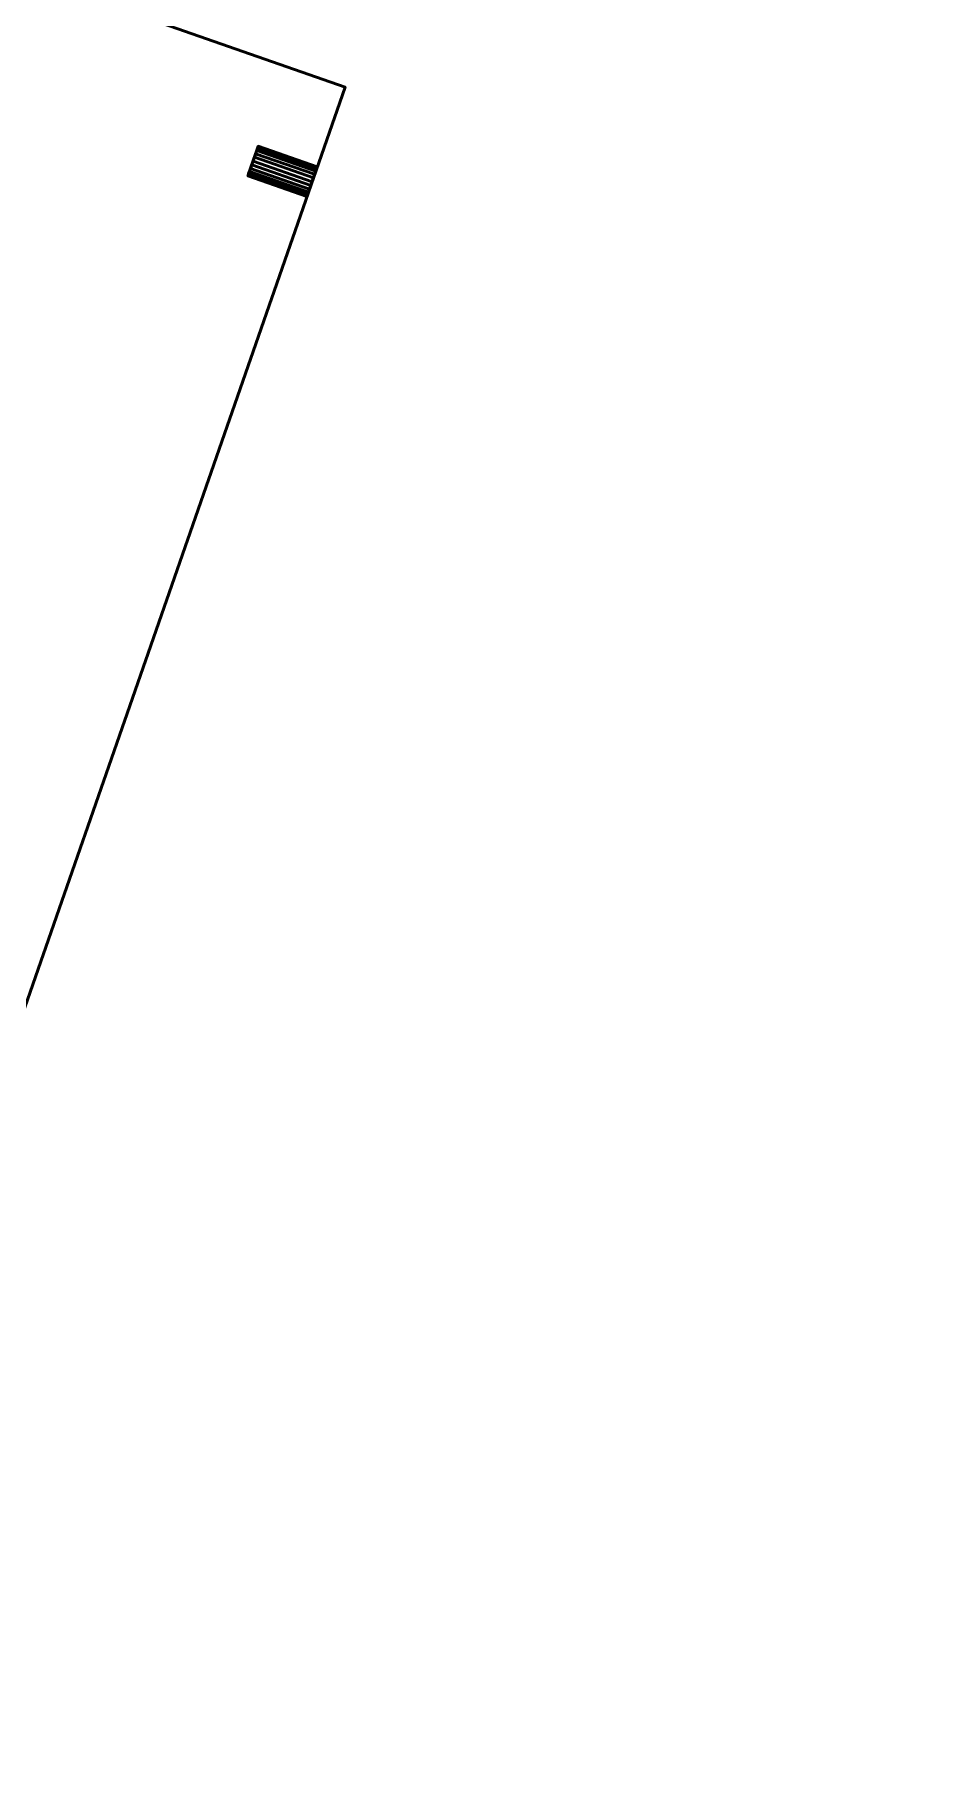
# Model space of a CAD drawing. Header units: inches. Extents: x -1654 to 1344, y -1538 to 36.
# Drawn here: x -453.68 to -439.35, y -406.15 to -378.58 of the extents above; entities that cross this region are included whole.
import ezdxf

# ---------------------------------------------------------------- set-up
doc = ezdxf.new("R2010")
doc.units = ezdxf.units.IN
doc.header["$MEASUREMENT"] = 0
for name, color, linetype, lineweight in [('M-EQPT', 2, 'Continuous', 50), ('M-HVAC-DUCT-RA', 1, 'Continuous', 50), ('M-HVAC-DUCT-SA', 1, 'Continuous', 50)]:
    doc.layers.add(name, color=color, linetype=linetype, lineweight=lineweight)

# ---------------------------------------------------------------- blocks, each defined once
blk = doc.blocks.new('Heat Pump - Horizontal - Water Source - Heat Pump 5 Ton Horizontal-947386-_3D_')
at = {"layer": 'M-EQPT'}
mesh = blk.add_polyface(dxfattribs=at)
corners = [(35.6, 12.699, 10.65), (-35.6, 12.699, 10.65), (-35.6, -12.699, 10.65), (35.6, -12.699, 10.65)]
mesh.append_faces([[corners[k] for k in face] for face in [(3, 0, 1, 2)]])
mesh = blk.add_polyface(dxfattribs=at)
corners = [(35.6, 12.699, -10.65), (35.6, -12.699, -10.65), (-35.6, -12.699, -10.65), (-35.6, 12.699, -10.65)]
mesh.append_faces([[corners[k] for k in face] for face in [(0, 1, 2, 3)]])
mesh = blk.add_polyface(dxfattribs=at)
corners = [(35.6, 12.699, 10.65), (35.6, 12.699, -10.65), (-35.6, 12.699, -10.65), (-35.6, 12.699, 10.65)]
mesh.append_faces([[corners[k] for k in face] for face in [(2, 3, 0, 1)]])
mesh = blk.add_polyface(dxfattribs=at)
corners = [(35.6, -12.699, 10.65), (35.6, -12.699, -10.65), (35.6, 12.699, -10.65), (35.6, 12.699, 10.65)]
mesh.append_faces([[corners[k] for k in face] for face in [(2, 3, 0, 1)]])
mesh = blk.add_polyface(dxfattribs=at)
corners = [(34.6, 11.349, 3.969), (34.6, 11.341, 3.905), (34.6, 11.316, 3.844), (34.6, 11.276, 3.793), (34.6, 11.224, 3.753), (34.6, 11.164, 3.728), (34.6, 11.099, 3.719), (34.6, 11.035, 3.728), (34.6, 10.974, 3.753), (34.6, 10.922, 3.793), (34.6, 10.883, 3.844), (34.6, 10.858, 3.905), (34.6, 10.849, 3.969), (34.6, 10.858, 4.034), (34.6, 10.883, 4.094), (34.6, 10.922, 4.146), (34.6, 10.974, 4.186), (34.6, 11.035, 4.211), (34.6, 11.099, 4.219), (34.6, 11.164, 4.211), (34.6, 11.224, 4.186), (34.6, 11.276, 4.146), (34.6, 11.316, 4.094), (34.6, 11.341, 4.034)]
mesh.append_faces([[corners[k] for k in face] for face in [(8, 6, 7)]], dxfattribs={"vtx0": -1})
mesh.append_faces([[corners[k] for k in face] for face in [(14, 17, 11, 13)]], dxfattribs={"vtx0": -1, "vtx1": -1, "vtx2": -1})
mesh.append_faces([[corners[k] for k in face] for face in [(11, 17, 2, 6)]], dxfattribs={"vtx0": -1, "vtx1": -1, "vtx2": -1, "vtx3": -1})
mesh.append_faces([[corners[k] for k in face] for face in [(6, 2, 3, 5)]], dxfattribs={"vtx0": -1, "vtx2": -1})
mesh.append_faces([[corners[k] for k in face] for face in [(8, 10, 11, 6)]], dxfattribs={"vtx0": -1, "vtx2": -1, "vtx3": -1})
mesh.append_faces([[corners[k] for k in face] for face in [(20, 21, 18, 19), (9, 10, 8), (4, 5, 3), (12, 13, 11)]], dxfattribs={"vtx1": -1})
mesh.append_faces([[corners[k] for k in face] for face in [(17, 18, 21, 2)]], dxfattribs={"vtx1": -1, "vtx2": -1, "vtx3": -1})
mesh.append_faces([[corners[k] for k in face] for face in [(15, 16, 17, 14)]], dxfattribs={"vtx2": -1})
mesh.append_faces([[corners[k] for k in face] for face in [(21, 22, 23, 2)]], dxfattribs={"vtx2": -1, "vtx3": -1})
mesh.append_faces([[corners[k] for k in face] for face in [(23, 0, 1, 2)]], dxfattribs={"vtx3": -1})
mesh = blk.add_polyface(dxfattribs=at)
corners = [(35.6, 10.849, 3.969), (34.6, 10.849, 3.969), (34.6, 10.858, 3.905), (34.6, 10.883, 3.844), (34.6, 10.922, 3.793), (34.6, 10.974, 3.753), (34.6, 11.035, 3.728), (34.6, 11.099, 3.719), (34.6, 11.164, 3.728), (34.6, 11.224, 3.753), (34.6, 11.276, 3.793), (34.6, 11.316, 3.844), (34.6, 11.341, 3.905), (34.6, 11.349, 3.969), (35.6, 11.349, 3.969), (35.6, 11.341, 3.905), (35.6, 11.316, 3.844), (35.6, 11.276, 3.793), (35.6, 11.224, 3.753), (35.6, 11.164, 3.728), (35.6, 11.099, 3.719), (35.6, 11.035, 3.728), (35.6, 10.974, 3.753), (35.6, 10.922, 3.793), (35.6, 10.883, 3.844), (35.6, 10.858, 3.905)]
mesh.append_faces([[corners[k] for k in face] for face in [(15, 12, 13, 14), (2, 25, 0, 1)]], dxfattribs={"vtx0": -1})
mesh.append_faces([[corners[k] for k in face] for face in [(16, 11, 12, 15), (18, 9, 10, 17), (17, 10, 11, 16), (19, 8, 9, 18), (8, 19, 20, 7), (21, 6, 7, 20), (22, 5, 6, 21), (24, 3, 4, 23), (23, 4, 5, 22), (25, 2, 3, 24)]], dxfattribs={"vtx0": -1, "vtx2": -1})
mesh = blk.add_polyface(dxfattribs=at)
corners = [(35.6, 11.349, 3.969), (34.6, 11.349, 3.969), (34.6, 11.341, 4.034), (34.6, 11.316, 4.094), (34.6, 11.276, 4.146), (34.6, 11.224, 4.186), (34.6, 11.164, 4.211), (34.6, 11.099, 4.219), (34.6, 11.035, 4.211), (34.6, 10.974, 4.186), (34.6, 10.922, 4.146), (34.6, 10.883, 4.094), (34.6, 10.858, 4.034), (34.6, 10.849, 3.969), (35.6, 10.849, 3.969), (35.6, 10.858, 4.034), (35.6, 10.883, 4.094), (35.6, 10.922, 4.146), (35.6, 10.974, 4.186), (35.6, 11.035, 4.211), (35.6, 11.099, 4.219), (35.6, 11.164, 4.211), (35.6, 11.224, 4.186), (35.6, 11.276, 4.146), (35.6, 11.316, 4.094), (35.6, 11.341, 4.034)]
mesh.append_faces([[corners[k] for k in face] for face in [(15, 12, 13, 14), (2, 25, 0, 1)]], dxfattribs={"vtx0": -1})
mesh.append_faces([[corners[k] for k in face] for face in [(16, 11, 12, 15), (18, 9, 10, 17), (17, 10, 11, 16), (19, 8, 9, 18), (8, 19, 20, 7), (21, 6, 7, 20), (22, 5, 6, 21), (24, 3, 4, 23), (23, 4, 5, 22), (25, 2, 3, 24)]], dxfattribs={"vtx0": -1, "vtx2": -1})
mesh = blk.add_polyface(dxfattribs=at)
corners = [(34.6, 11.349, 8.033), (34.6, 11.341, 7.969), (34.6, 11.316, 7.908), (34.6, 11.276, 7.857), (34.6, 11.224, 7.817), (34.6, 11.164, 7.792), (34.6, 11.099, 7.783), (34.6, 11.035, 7.792), (34.6, 10.974, 7.817), (34.6, 10.922, 7.857), (34.6, 10.883, 7.908), (34.6, 10.858, 7.969), (34.6, 10.849, 8.033), (34.6, 10.858, 8.098), (34.6, 10.883, 8.158), (34.6, 10.922, 8.21), (34.6, 10.974, 8.25), (34.6, 11.035, 8.275), (34.6, 11.099, 8.283), (34.6, 11.164, 8.275), (34.6, 11.224, 8.25), (34.6, 11.276, 8.21), (34.6, 11.316, 8.158), (34.6, 11.341, 8.098)]
mesh.append_faces([[corners[k] for k in face] for face in [(11, 21, 8, 10), (8, 21, 3, 7)]], dxfattribs={"vtx0": -1, "vtx1": -1, "vtx2": -1})
mesh.append_faces([[corners[k] for k in face] for face in [(11, 14, 20, 21)]], dxfattribs={"vtx0": -1, "vtx1": -1, "vtx3": -1})
mesh.append_faces([[corners[k] for k in face] for face in [(21, 0, 1)]], dxfattribs={"vtx0": -1, "vtx2": -1})
mesh.append_faces([[corners[k] for k in face] for face in [(14, 16, 17, 20)]], dxfattribs={"vtx0": -1, "vtx2": -1, "vtx3": -1})
mesh.append_faces([[corners[k] for k in face] for face in [(15, 16, 14), (13, 14, 11, 12), (9, 10, 8), (6, 7, 5)]], dxfattribs={"vtx1": -1})
mesh.append_faces([[corners[k] for k in face] for face in [(2, 3, 21, 1)]], dxfattribs={"vtx1": -1, "vtx2": -1})
mesh.append_faces([[corners[k] for k in face] for face in [(3, 4, 5, 7)]], dxfattribs={"vtx2": -1, "vtx3": -1})
mesh.append_faces([[corners[k] for k in face] for face in [(17, 18, 19, 20), (21, 22, 23, 0)]], dxfattribs={"vtx3": -1})
mesh = blk.add_polyface(dxfattribs=at)
corners = [(35.6, 10.849, 8.033), (34.6, 10.849, 8.033), (34.6, 10.858, 7.969), (34.6, 10.883, 7.908), (34.6, 10.922, 7.857), (34.6, 10.974, 7.817), (34.6, 11.035, 7.792), (34.6, 11.099, 7.783), (34.6, 11.164, 7.792), (34.6, 11.224, 7.817), (34.6, 11.276, 7.857), (34.6, 11.316, 7.908), (34.6, 11.341, 7.969), (34.6, 11.349, 8.033), (35.6, 11.349, 8.033), (35.6, 11.341, 7.969), (35.6, 11.316, 7.908), (35.6, 11.276, 7.857), (35.6, 11.224, 7.817), (35.6, 11.164, 7.792), (35.6, 11.099, 7.783), (35.6, 11.035, 7.792), (35.6, 10.974, 7.817), (35.6, 10.922, 7.857), (35.6, 10.883, 7.908), (35.6, 10.858, 7.969)]
mesh.append_faces([[corners[k] for k in face] for face in [(15, 12, 13, 14), (2, 25, 0, 1)]], dxfattribs={"vtx0": -1})
mesh.append_faces([[corners[k] for k in face] for face in [(16, 11, 12, 15), (18, 9, 10, 17), (17, 10, 11, 16), (19, 8, 9, 18), (8, 19, 20, 7), (21, 6, 7, 20), (22, 5, 6, 21), (24, 3, 4, 23), (23, 4, 5, 22), (25, 2, 3, 24)]], dxfattribs={"vtx0": -1, "vtx2": -1})
mesh = blk.add_polyface(dxfattribs=at)
corners = [(35.6, 11.349, 8.033), (34.6, 11.349, 8.033), (34.6, 11.341, 8.098), (34.6, 11.316, 8.158), (34.6, 11.276, 8.21), (34.6, 11.224, 8.25), (34.6, 11.164, 8.275), (34.6, 11.099, 8.283), (34.6, 11.035, 8.275), (34.6, 10.974, 8.25), (34.6, 10.922, 8.21), (34.6, 10.883, 8.158), (34.6, 10.858, 8.098), (34.6, 10.849, 8.033), (35.6, 10.849, 8.033), (35.6, 10.858, 8.098), (35.6, 10.883, 8.158), (35.6, 10.922, 8.21), (35.6, 10.974, 8.25), (35.6, 11.035, 8.275), (35.6, 11.099, 8.283), (35.6, 11.164, 8.275), (35.6, 11.224, 8.25), (35.6, 11.276, 8.21), (35.6, 11.316, 8.158), (35.6, 11.341, 8.098)]
mesh.append_faces([[corners[k] for k in face] for face in [(15, 12, 13, 14), (2, 25, 0, 1)]], dxfattribs={"vtx0": -1})
mesh.append_faces([[corners[k] for k in face] for face in [(16, 11, 12, 15), (18, 9, 10, 17), (17, 10, 11, 16), (19, 8, 9, 18), (8, 19, 20, 7), (21, 6, 7, 20), (22, 5, 6, 21), (24, 3, 4, 23), (23, 4, 5, 22), (25, 2, 3, 24)]], dxfattribs={"vtx0": -1, "vtx2": -1})
mesh = blk.add_polyface(dxfattribs=at)
corners = [(35.6, 11.349, 3.969), (35.6, 11.341, 4.034), (35.6, 11.316, 4.094), (35.6, 11.276, 4.146), (35.6, 11.224, 4.186), (35.6, 11.164, 4.211), (35.6, 11.099, 4.219), (35.6, 11.035, 4.211), (35.6, 10.974, 4.186), (35.6, 10.922, 4.146), (35.6, 10.883, 4.094), (35.6, 10.858, 4.034), (35.6, 10.849, 3.969), (35.6, 10.858, 3.905), (35.6, 10.883, 3.844), (35.6, 10.922, 3.793), (35.6, 10.974, 3.753), (35.6, 11.035, 3.728), (35.6, 11.099, 3.719), (35.6, 11.164, 3.728), (35.6, 11.224, 3.753), (35.6, 11.276, 3.793), (35.6, 11.316, 3.844), (35.6, 11.341, 3.905)]
mesh.append_faces([[corners[k] for k in face] for face in [(10, 13, 7, 9)]], dxfattribs={"vtx0": -1, "vtx1": -1, "vtx2": -1})
mesh.append_faces([[corners[k] for k in face] for face in [(22, 7, 13, 18)]], dxfattribs={"vtx0": -1, "vtx1": -1, "vtx2": -1, "vtx3": -1})
mesh.append_faces([[corners[k] for k in face] for face in [(8, 9, 7)]], dxfattribs={"vtx1": -1})
mesh.append_faces([[corners[k] for k in face] for face in [(21, 22, 18)]], dxfattribs={"vtx1": -1, "vtx2": -1})
mesh.append_faces([[corners[k] for k in face] for face in [(22, 23, 3, 7)]], dxfattribs={"vtx1": -1, "vtx2": -1, "vtx3": -1})
mesh.append_faces([[corners[k] for k in face] for face in [(6, 7, 3, 4)]], dxfattribs={"vtx1": -1, "vtx3": -1})
mesh.append_faces([[corners[k] for k in face] for face in [(14, 15, 16, 13), (19, 20, 21, 18), (11, 12, 13, 10), (23, 0, 1), (4, 5, 6)]], dxfattribs={"vtx2": -1})
mesh.append_faces([[corners[k] for k in face] for face in [(16, 17, 18, 13), (1, 2, 3, 23)]], dxfattribs={"vtx2": -1, "vtx3": -1})
mesh = blk.add_polyface(dxfattribs=at)
corners = [(35.6, 11.349, 8.033), (35.6, 11.341, 8.098), (35.6, 11.316, 8.158), (35.6, 11.276, 8.21), (35.6, 11.224, 8.25), (35.6, 11.164, 8.275), (35.6, 11.099, 8.283), (35.6, 11.035, 8.275), (35.6, 10.974, 8.25), (35.6, 10.922, 8.21), (35.6, 10.883, 8.158), (35.6, 10.858, 8.098), (35.6, 10.849, 8.033), (35.6, 10.858, 7.969), (35.6, 10.883, 7.908), (35.6, 10.922, 7.857), (35.6, 10.974, 7.817), (35.6, 11.035, 7.792), (35.6, 11.099, 7.783), (35.6, 11.164, 7.792), (35.6, 11.224, 7.817), (35.6, 11.276, 7.857), (35.6, 11.316, 7.908), (35.6, 11.341, 7.969)]
mesh.append_faces([[corners[k] for k in face] for face in [(10, 13, 4, 7)]], dxfattribs={"vtx0": -1, "vtx1": -1, "vtx2": -1, "vtx3": -1})
mesh.append_faces([[corners[k] for k in face] for face in [(13, 16, 3, 4)]], dxfattribs={"vtx0": -1, "vtx1": -1, "vtx3": -1})
mesh.append_faces([[corners[k] for k in face] for face in [(3, 21, 22, 23)]], dxfattribs={"vtx0": -1, "vtx3": -1})
mesh.append_faces([[corners[k] for k in face] for face in [(20, 21, 19)]], dxfattribs={"vtx1": -1})
mesh.append_faces([[corners[k] for k in face] for face in [(23, 0, 3)]], dxfattribs={"vtx1": -1, "vtx2": -1})
mesh.append_faces([[corners[k] for k in face] for face in [(16, 17, 21, 3)]], dxfattribs={"vtx1": -1, "vtx2": -1, "vtx3": -1})
mesh.append_faces([[corners[k] for k in face] for face in [(14, 15, 16, 13), (11, 12, 13, 10), (8, 9, 10, 7), (5, 6, 7, 4), (1, 2, 3, 0)]], dxfattribs={"vtx2": -1})
mesh.append_faces([[corners[k] for k in face] for face in [(17, 18, 19, 21)]], dxfattribs={"vtx2": -1, "vtx3": -1})

msp = doc.modelspace()

# ---------------------------------------------------------------- block references
at = {"layer": 'M-EQPT', "rotation": 340.7901312840835}
msp.add_blockref('Heat Pump - Horizontal - Water Source - Heat Pump 5 Ton Horizontal-947386-_3D_', (-486.507, -379.702, 1326), dxfattribs=at)

# ---------------------------------------------------------------- meshes
at = {"layer": 'M-HVAC-DUCT-RA', "color": 8}
mesh = msp.add_polyface(dxfattribs=at)
corners = [(1.601, -384.032, 1314), (1.667, -383.803, 1315.812), (1.863, -383.131, 1317.5), (2.173, -382.063, 1318.95), (2.578, -380.671, 1320.062), (3.049, -379.05, 1320.761), (3.555, -377.31, 1321), (-691.663, -175.201, 1321), (-692.169, -176.94, 1320.761), (-692.64, -178.562, 1320.062), (-693.045, -179.954, 1318.95), (-693.355, -181.022, 1317.5), (-693.55, -181.693, 1315.812), (-693.617, -181.922, 1314)]
mesh.append_faces([[corners[k] for k in face] for face in [(7, 8, 5, 6)]], dxfattribs={"vtx1": -1, "color": 8})
mesh.append_faces([[corners[k] for k in face] for face in [(8, 9, 4, 5), (3, 4, 9, 10), (11, 12, 1, 2), (2, 3, 10, 11)]], dxfattribs={"vtx1": -1, "vtx3": -1, "color": 8})
mesh.append_faces([[corners[k] for k in face] for face in [(12, 13, 0, 1)]], dxfattribs={"vtx3": -1, "color": 8})
mesh = msp.add_polyface(dxfattribs=at)
corners = [(3.555, -377.31, 1307), (3.049, -379.05, 1307.239), (2.578, -380.671, 1307.938), (2.173, -382.063, 1309.05), (1.863, -383.131, 1310.5), (1.667, -383.803, 1312.188), (1.601, -384.032, 1314), (-693.617, -181.922, 1314), (-693.55, -181.693, 1312.188), (-693.355, -181.022, 1310.5), (-693.045, -179.954, 1309.05), (-692.64, -178.562, 1307.938), (-692.169, -176.94, 1307.239), (-691.663, -175.201, 1307)]
mesh.append_faces([[corners[k] for k in face] for face in [(7, 8, 5, 6)]], dxfattribs={"vtx1": -1, "color": 8})
mesh.append_faces([[corners[k] for k in face] for face in [(8, 9, 4, 5), (3, 4, 9, 10), (11, 12, 1, 2), (2, 3, 10, 11)]], dxfattribs={"vtx1": -1, "vtx3": -1, "color": 8})
mesh.append_faces([[corners[k] for k in face] for face in [(12, 13, 0, 1)]], dxfattribs={"vtx3": -1, "color": 8})
at = {"layer": 'M-HVAC-DUCT-SA', "color": 8}
mesh = msp.add_polyface(dxfattribs=at)
corners = [(217.678, -463.725, 1340), (218.175, -462.016, 1339.799), (218.647, -460.392, 1339.208), (219.07, -458.936, 1338.255), (219.424, -457.719, 1336.988), (219.69, -456.804, 1335.471), (219.855, -456.236, 1333.78), (219.911, -456.043, 1332), (-798.8, -159.89, 1332), (-798.856, -160.083, 1333.78), (-799.021, -160.651, 1335.471), (-799.287, -161.566, 1336.988), (-799.641, -162.783, 1338.255), (-800.065, -164.239, 1339.208), (-800.537, -165.863, 1339.799), (-801.034, -167.572, 1340)]
mesh.append_faces([[corners[k] for k in face] for face in [(9, 10, 5, 6), (10, 11, 4, 5), (3, 4, 11, 12), (12, 13, 2, 3), (13, 14, 1, 2)]], dxfattribs={"vtx1": -1, "vtx3": -1, "color": 8})
mesh.append_faces([[corners[k] for k in face] for face in [(7, 8, 9, 6)]], dxfattribs={"vtx2": -1, "color": 8})
mesh.append_faces([[corners[k] for k in face] for face in [(14, 15, 0, 1)]], dxfattribs={"vtx3": -1, "color": 8})
mesh = msp.add_polyface(dxfattribs=at)
corners = [(219.911, -456.043, 1332), (219.855, -456.236, 1330.22), (219.69, -456.804, 1328.529), (219.424, -457.719, 1327.012), (219.07, -458.936, 1325.745), (218.647, -460.392, 1324.792), (218.175, -462.016, 1324.201), (217.678, -463.725, 1324), (-801.034, -167.572, 1324), (-800.537, -165.863, 1324.201), (-800.065, -164.239, 1324.792), (-799.641, -162.783, 1325.745), (-799.287, -161.566, 1327.012), (-799.021, -160.651, 1328.529), (-798.856, -160.083, 1330.22), (-798.8, -159.89, 1332)]
mesh.append_faces([[corners[k] for k in face] for face in [(8, 9, 6, 7)]], dxfattribs={"vtx1": -1, "color": 8})
mesh.append_faces([[corners[k] for k in face] for face in [(9, 10, 5, 6), (10, 11, 4, 5), (3, 4, 11, 12), (12, 13, 2, 3), (13, 14, 1, 2)]], dxfattribs={"vtx1": -1, "vtx3": -1, "color": 8})
mesh.append_faces([[corners[k] for k in face] for face in [(14, 15, 0, 1)]], dxfattribs={"vtx3": -1, "color": 8})
mesh = msp.add_polyface(dxfattribs=at)
corners = [(215.444, -471.407, 1332), (215.5, -471.215, 1333.78), (215.666, -470.647, 1335.471), (215.932, -469.731, 1336.988), (216.285, -468.515, 1338.255), (216.709, -467.059, 1339.208), (217.181, -465.435, 1339.799), (217.678, -463.725, 1340), (-801.034, -167.572, 1340), (-801.53, -169.282, 1339.799), (-802.002, -170.905, 1339.208), (-802.426, -172.362, 1338.255), (-802.78, -173.578, 1336.988), (-803.046, -174.493, 1335.471), (-803.211, -175.062, 1333.78), (-803.267, -175.254, 1332)]
mesh.append_faces([[corners[k] for k in face] for face in [(8, 9, 6, 7)]], dxfattribs={"vtx1": -1, "color": 8})
mesh.append_faces([[corners[k] for k in face] for face in [(9, 10, 5, 6), (10, 11, 4, 5), (3, 4, 11, 12), (12, 13, 2, 3), (13, 14, 1, 2)]], dxfattribs={"vtx1": -1, "vtx3": -1, "color": 8})
mesh.append_faces([[corners[k] for k in face] for face in [(14, 15, 0, 1)]], dxfattribs={"vtx3": -1, "color": 8})
mesh = msp.add_polyface(dxfattribs=at)
corners = [(217.678, -463.725, 1324), (217.181, -465.435, 1324.201), (216.709, -467.059, 1324.792), (216.285, -468.515, 1325.745), (215.932, -469.731, 1327.012), (215.666, -470.647, 1328.529), (215.5, -471.215, 1330.22), (215.444, -471.407, 1332), (-803.267, -175.254, 1332), (-803.211, -175.062, 1330.22), (-803.046, -174.493, 1328.529), (-802.78, -173.578, 1327.012), (-802.426, -172.362, 1325.745), (-802.002, -170.905, 1324.792), (-801.53, -169.282, 1324.201), (-801.034, -167.572, 1324)]
mesh.append_faces([[corners[k] for k in face] for face in [(8, 9, 6, 7)]], dxfattribs={"vtx1": -1, "color": 8})
mesh.append_faces([[corners[k] for k in face] for face in [(9, 10, 5, 6), (10, 11, 4, 5), (3, 4, 11, 12), (12, 13, 2, 3), (13, 14, 1, 2)]], dxfattribs={"vtx1": -1, "vtx3": -1, "color": 8})
mesh.append_faces([[corners[k] for k in face] for face in [(14, 15, 0, 1)]], dxfattribs={"vtx3": -1, "color": 8})

doc.saveas('drawing.dxf')
